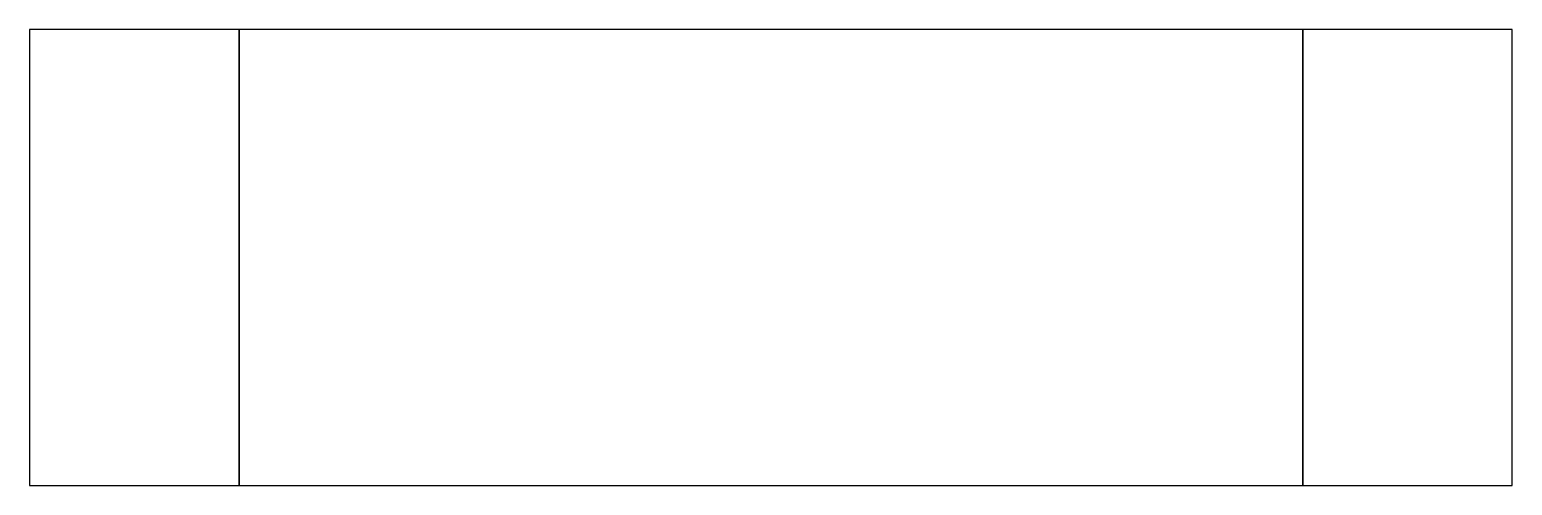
# Model space of a CAD drawing. Header units: metres. Extents: x 0 to 195, y 0 to 60.
import ezdxf

# ---------------------------------------------------------------- set-up
doc = ezdxf.new("R2010")
doc.units = ezdxf.units.M
doc.linetypes.add('DASHED', pattern=[0])
doc.layers.add('FOLDS', color=6, linetype='Continuous')
doc.layers.add('TEMPLATE', color=2, linetype='Continuous')

msp = doc.modelspace()

# ---------------------------------------------------------------- linework, layer by layer
at = {"layer": 'FOLDS', "linetype": 'DASHED'}
for p, q in [((27.59, 0), (27.59, 60)), ((167.59, 0), (167.59, 60))]:
    msp.add_line(p, q, dxfattribs=at)
at = {"layer": 'TEMPLATE'}
for points in [[(0, 0), (27.59, 0), (27.59, 60), (0, 60), (0, 0)], [(27.59, 0), (167.59, 0), (167.59, 60), (27.59, 60), (27.59, 0)], [(167.59, 0), (195.18, 0), (195.18, 60), (167.59, 60), (167.59, 0)]]:
    msp.add_lwpolyline(points, dxfattribs=at)

doc.saveas('drawing.dxf')
